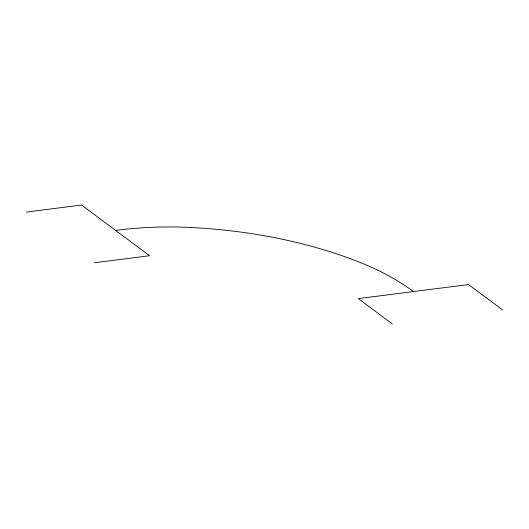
<?xml version="1.0" encoding="UTF-8"?>
<svg xmlns="http://www.w3.org/2000/svg" width="529" height="529" viewBox="0 0 529 529"><rect width="100%" height="100%" fill="white"/><g stroke="black" fill="none" stroke-linecap="round" stroke-linejoin="round"><path stroke-width="0.79" d="M26.45 212.076L81.565 205.04L149.588 255.732L94.473 262.761M502.55 309.895L468.535 284.549L358.305 298.614L392.313 323.96M413.42 291.585A260.539 158.607 -4.1 0 0 359.581 262.225A393.609 239.611 -4.1 0 0 190.453 227.477A260.539 158.607 -4.1 0 0 115.58 230.386"/></g></svg>
